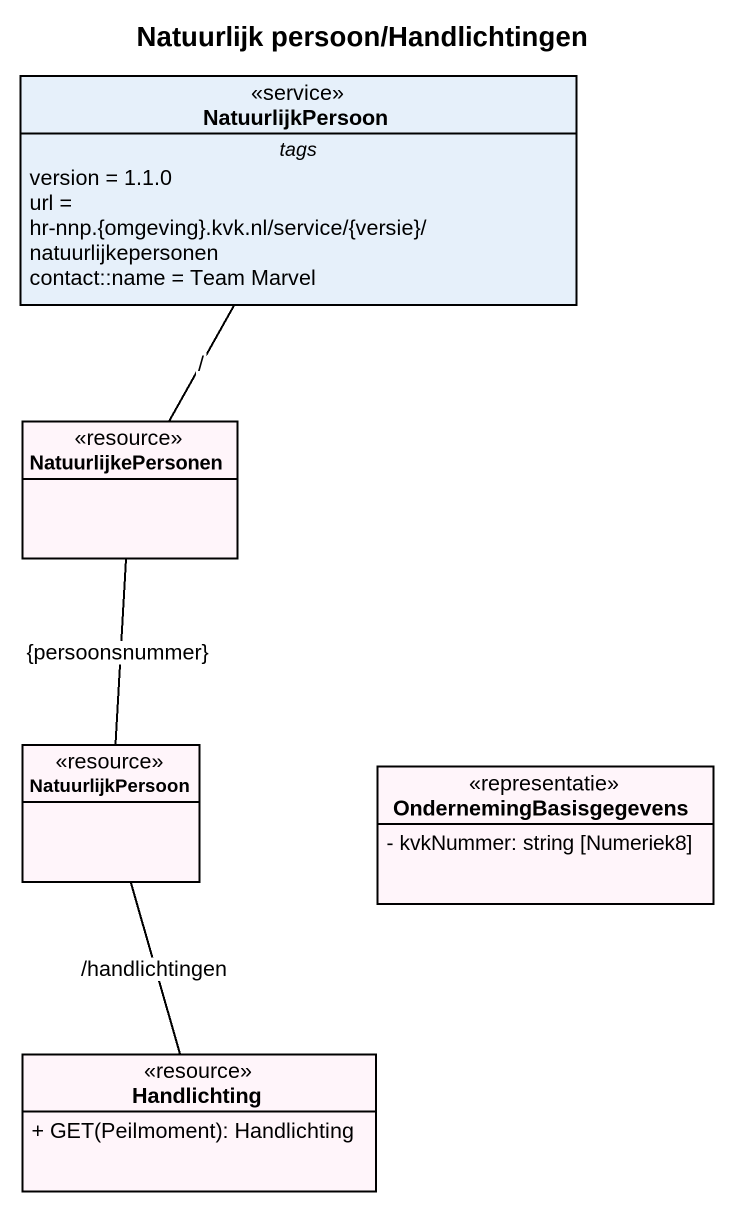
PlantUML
@startuml
title Natuurlijk persoon/Handlichtingen
hide circle
hide empty members
skinparam classAttributeIconSize 0
class NatuurlijkPersoon <<service>> {
  -- tags --
  version = 1.1.0
  url = hr-nnp.{omgeving}.kvk.nl/service/{versie}/natuurlijkepersonen
  contact::name = Team Marvel
}
class NatuurlijkePersonen <<resource>> #FFF5FA
class "NatuurlijkPersoon" as NatuurlijkPersoon_2 <<resource>> #FFF5FA
class OndernemingBasisgegevens <<representatie>> #FFF5FA {
  - kvkNummer: string [Numeriek8]
}
class Handlichting <<resource>> #FFF5FA {
  + GET(Peilmoment): Handlichting
}
NatuurlijkPersoon -- NatuurlijkePersonen : /
NatuurlijkePersonen -- NatuurlijkPersoon_2 : {persoonsnummer}
NatuurlijkPersoon_2 -- Handlichting : /handlichtingen
@enduml
